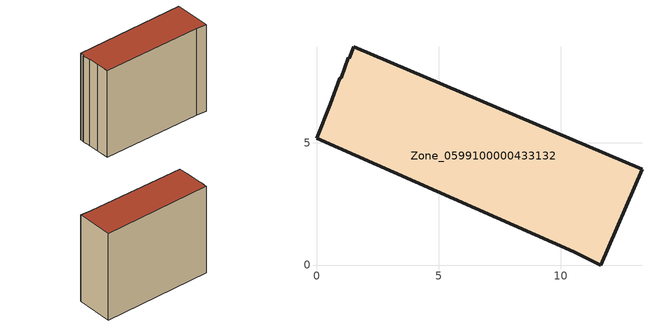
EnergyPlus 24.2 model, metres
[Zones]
Zone_0599100000433132
 floor ground (C_G): 1.29,8.5 1.34,8.48 1.53,8.93 13.33,3.92 11.65,0 10.53,0.55 0,5.2 0.56,6.58 0.96,7.65 1.01,7.67 z0
 wall outside (C_F): 11.65,0 13.33,3.92 1.53,8.93 1.34,8.48 1.29,8.5 1.01,7.67 0.96,7.65 0.56,6.58 0,5.2 10.53,0.55 11.65,0 z0:10.48
 roof outside (C_R): 1.34,8.48 1.29,8.5 1.01,7.67 0.96,7.65 0.56,6.58 0,5.2 10.53,0.55 11.65,0 13.33,3.92 1.53,8.93 z10.48
[BUILDING]
Pand.0599100000433132: North Axis=0; Terrain=City; Loads Convergence Tolerance Value=0.04; Temperature Convergence Tolerance Value=0.4; Solar Distribution=FullExterior; Maximum Number of Warmup Days=25; Minimum Number of Warmup Days=1
[Site:Location]
Rotterdam.The.Hague.AP_ZH_NLD Design_Conditions: Latitude=51.96; Longitude=4.45; Time Zone=1; Elevation=-4.5
[SITE:GROUNDTEMPERATURE:BUILDINGSURFACE]
18, 18, 18, 18, 18, 18, 18, 18, 18, 18, 18, 18
[MATERIAL] Thermal Absorptance=0.9; Solar Absorptance=0.7; Visible Absorptance=0.7
Name | Roughness | Thickness | Conductivity | Density | Specific Heat
G.TI.1946 | MediumSmooth | 0.15 | 1 | 540 | 1210
F.TI.1946 | Rough | 0.3 | 0.857143 | 1920 | 840
R.TI.1946 | MediumRough | 0.2 | 0.1 | 1500 | 1000
[CONSTRUCTION]
C_G: G.TI.1946
C_F: F.TI.1946
C_R: R.TI.1946
[ZONE]
Zone_0599100000433132: Type=1; Multiplier=1; Ceiling Height=Autocalculate; Volume=Autocalculate; Floor Area=autocalculate; Part of Total Floor Area=Yes
[ZONEINFILTRATION:DESIGNFLOWRATE]
Infil_Zone_0599100000433132: Zone or ZoneList or Space or SpaceList=Zone_0599100000433132; Schedule=AlwaysOn; Design Flow Rate Calculation Method=Flow/Area; Flow Rate per Floor Area=0.003; Constant Term Coefficient=1; Temperature Term Coefficient=0; Velocity Term Coefficient=0; Velocity Squared Term Coefficient=0
[HVACTEMPLATE:ZONE:IDEALLOADSAIRSYSTEM]
Zone_0599100000433132: Maximum Heating Supply Air Temperature=50; Minimum Cooling Supply Air Temperature=13; Maximum Heating Supply Air Humidity Ratio=0.0156; Minimum Cooling Supply Air Humidity Ratio=0.0077; Heating Limit=NoLimit; Cooling Limit=NoLimit; Dehumidification Control Type=ConstantSensibleHeatRatio; Cooling Sensible Heat Ratio=0.7; Dehumidification Setpoint=60; Humidification Control Type=None; Humidification Setpoint=30; Outdoor Air Method=None; Outdoor Air Flow Rate per Person=0.00944; Outdoor Air Flow Rate per Zone Floor Area=0; Outdoor Air Flow Rate per Zone=0; Demand Controlled Ventilation Type=None; Outdoor Air Economizer Type=NoEconomizer; Heat Recovery Type=None; Sensible Heat Recovery Effectiveness=0.7; Latent Heat Recovery Effectiveness=0.65
[ZONECONTROL:THERMOSTAT]
ThermostatControl_Zone_0599100000433132: Zone or ZoneList=Zone_0599100000433132; Control Type Schedule=DualSetpointControlType; Control 1=Thermostat_Zone_0599100000433132; Temperature Difference Between Cutout And Setpoint=0
[THERMOSTATSETPOINT:DUALSETPOINT]
Thermostat_Zone_0599100000433132: Heating Setpoint Temperature Schedule=HeatingSetpoint_Zone_0599100000433132; Cooling Setpoint Temperature Schedule=CoolingSetpoint_Zone_0599100000433132
[SCHEDULE:COMPACT]
HeatingSetpoint_Zone_0599100000433132: Through: 12/31, For: AllDays, Until: 24:00, 21
CoolingSetpoint_Zone_0599100000433132: Through: 12/31, For: AllDays, Until: 24:00, 24
DualSetpointControlType: Through: 12/31, For: AllDays, Until: 24:00, 4
AlwaysOn: Through: 12/31, For: AllDays, Until: 24:00, 1
